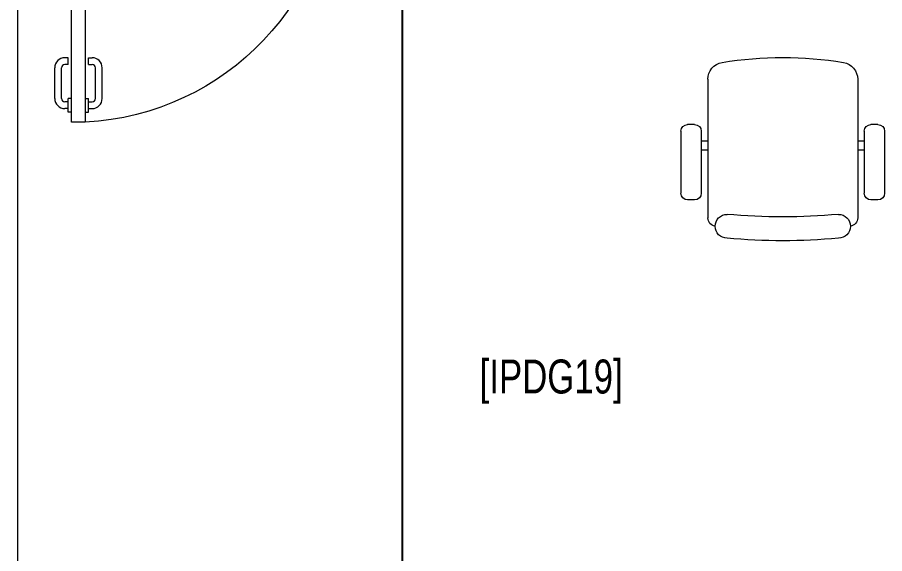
# Model space of a CAD drawing. Header units: metres. Extents: x -18745 to 220762, y -1579758 to -1356048.
# Drawn here: x 194178 to 196734, y -1466903 to -1465323 of the extents above; entities that cross this region are included whole.
import ezdxf

# ---------------------------------------------------------------- set-up
doc = ezdxf.new("R2010")
doc.units = ezdxf.units.M
doc.layers.get('0').update_dxf_attribs({"lineweight": 0})
for name, color, linetype, lineweight in [('A-100 - Copy$0$72_EGR_BASE_TEXT', 8, 'Continuous', 0), ('A-100 - Copy$0$Medical Equipment and Furniture', 8, 'Continuous', 0), ('A-100 - Copy$0$NEW', 8, 'Continuous', 5), ('A-100 - Copy$0$Walls', 8, 'Continuous', 0), ('A-100 - Copy$0$Wooden Joinery', 8, 'Continuous', 0)]:
    doc.layers.add(name, color=color, linetype=linetype, lineweight=lineweight)
doc.layers.add('A-100 - Copy$0$axes', color=8, linetype='Continuous')
doc.styles.add('A-100 - Copy$0$X3G_ENTITY_2587EA', font='swisscl.ttf', dxfattribs={"height": 200})

# ---------------------------------------------------------------- blocks, each defined once
blk = doc.blocks.new('A-100 - Copy$0$A$C72370EFE')
at = {"layer": 'A-100 - Copy$0$Wooden Joinery'}
for p, q in [((-0.01, -0.04), (-0.02, -0.04)), ((-0.01, -0.03), (-0.01, -0.07)), ((0, -0.03), (-0.01, -0.03)), ((0.04, -0.03), (0.05, -0.03)), ((0.05, -0.03), (0.05, -0.07)), ((0.05, -0.04), (0.06, -0.04)), ((-0.05, -0.07), (-0.05, -0.16)), ((-0.03, -0.07), (-0.03, -0.16)), ((-0.01, -0.06), (-0.02, -0.06)), ((0, -0.07), (-0.01, -0.07)), ((0.04, -0.07), (0.05, -0.07)), ((0.05, -0.06), (0.06, -0.06)), ((0.07, -0.07), (0.07, -0.16)), ((0.09, -0.07), (0.09, -0.16)), ((-0.01, -0.17), (-0.02, -0.17)), ((-0.01, -0.17), (-0.01, -0.19)), ((0.05, -0.17), (0.06, -0.17)), ((0.05, -0.17), (0.05, -0.19)), ((-0.01, -0.19), (-0.02, -0.19)), ((0.05, -0.19), (0.06, -0.19))]:
    blk.add_line(p, q, dxfattribs=at)
for centre, radius, start, end in [((-0.02, -0.07), 0.03, 90, 180), ((0.06, -0.07), 0.03, 0, 90), ((-0.02, -0.07), 0.01, 90, 180), ((0.06, -0.07), 0.01, 0, 90), ((-0.02, -0.16), 0.03, 180, 270), ((-0.02, -0.16), 0.01, 180, 270), ((0.06, -0.16), 0.01, 270, 0), ((0.06, -0.16), 0.03, 270, 0)]:
    blk.add_arc(centre, radius, start, end, dxfattribs=at)
blk = doc.blocks.new('A-100 - Copy$0$DR1')
at = {"layer": 'A-100 - Copy$0$Wooden Joinery', "elevation": 0}
for points in [[(1743402.9, 41721.9), (1743392.9, 41721.9), (1743382.9, 41791.9), (1743402.9, 41791.9)], [(1743552.9, 41731.9), (1743562.9, 41731.9), (1743572.9, 41801.9), (1743552.9, 41801.9)], [(1743552.9, 41681.9), (1744331.9, 41681.9), (1744331.9, 41721.9), (1743552.9, 41721.9)], [(1743402.9, 40941.9), (1743392.9, 40941.9), (1743382.9, 40871.9), (1743402.9, 40871.9)], [(1743552.9, 40931.9), (1743562.9, 40931.9), (1743572.9, 40861.9), (1743552.9, 40861.9)]]:
    blk.add_lwpolyline(points, close=True, dxfattribs=at)
for points in [[(1743552.9, 41756.9), (1743402.9, 41756.9), (1743402.9, 41781.9), (1743552.9, 41781.9), (1743552.9, 41756.9)], [(1743552.9, 41756.9), (1743552.9, 41721.9), (1743512.9, 41721.9), (1743512.9, 41711.9), (1743402.9, 41711.9), (1743402.9, 41756.9), (1743552.9, 41756.9)], [(1743552.9, 40906.9), (1743552.9, 40941.9), (1743512.9, 40941.9), (1743512.9, 40951.9), (1743402.9, 40951.9), (1743402.9, 40906.9), (1743552.9, 40906.9)], [(1743552.9, 40906.9), (1743402.9, 40906.9), (1743402.9, 40881.9), (1743552.9, 40881.9), (1743552.9, 40906.9)]]:
    blk.add_lwpolyline(points, dxfattribs=at)
at = {"layer": 'A-100 - Copy$0$Wooden Joinery'}
blk.add_arc((1743552.9, 41721.9, 0), 780, 270, 357.0603, dxfattribs=at)
at = {"layer": 'A-100 - Copy$0$Wooden Joinery', "xscale": -999.9999999998856, "yscale": 999.9999999998856, "zscale": 999.9999999998854, "rotation": 270}
blk.add_blockref('A-100 - Copy$0$A$C72370EFE', (1744331.9, 41681.9, 0), dxfattribs=at)
blk = doc.blocks.new('*X66')
for p, q in [((5, 3), (5, 3)), ((5, 3), (5, 3)), ((5, 3), (5, 3)), ((5, 3), (5, 3)), ((5, 3), (5, 3)), ((5, 3), (5, 3)), ((5, 3), (5, 3)), ((5, 3), (5, 3)), ((5, 3), (5, 3)), ((5, 3), (5, 3)), ((5, 3), (5, 3)), ((5, 3), (5, 3)), ((5, 3), (5, 3)), ((5, 3), (5, 3)), ((5, 3), (5, 3)), ((5, 3), (5, 3)), ((5, 3), (5, 3)), ((5, 3), (5, 3)), ((5, 3), (5, 3)), ((5, 3), (5, 3)), ((5, 3), (5, 3)), ((5, 3), (5, 3)), ((5, 3), (5, 3)), ((5, 3), (5, 3)), ((5, 3), (5, 3)), ((5, 3), (5, 3)), ((5, 3), (5, 3)), ((5, 3), (5, 3)), ((5, 3), (5, 3)), ((5, 3), (5, 3)), ((5, 3), (5, 3)), ((5, 3), (5, 3)), ((5, 3), (5, 3)), ((5, 3), (5, 3)), ((5, 3), (5, 3)), ((5, 3), (5, 3)), ((5, 3), (5, 3)), ((5, 3), (5, 3)), ((5, 3), (5, 3)), ((5, 3), (5, 3)), ((5, 3), (5, 3)), ((5, 3), (5, 3)), ((5, 3), (5, 3)), ((5, 3), (5, 3)), ((5, 3), (5, 3)), ((5, 3), (5, 3)), ((5, 3), (5, 3)), ((5, 3), (5, 3)), ((5, 3), (5, 3)), ((5, 3), (5, 3)), ((5, 3), (5, 3)), ((5, 3), (5, 3)), ((5, 3), (5, 3)), ((5, 3), (5, 3)), ((5, 3), (5, 3)), ((5, 3), (5, 3)), ((5, 3), (5, 3)), ((5, 3), (5, 3)), ((5, 3), (5, 3)), ((5, 3), (5, 3)), ((5, 3), (5, 3)), ((5, 3), (5, 3)), ((5, 3), (5, 3)), ((5, 3), (5, 3)), ((5, 3), (5, 3)), ((5, 3), (5, 3)), ((6, 3), (5, 3)), ((5, 3), (5, 3)), ((6, 3), (5, 3)), ((5, 3), (5, 3)), ((6, 3), (5, 3)), ((5, 3), (5, 3)), ((6, 3), (5, 3)), ((5, 3), (5, 3)), ((5, 3), (5, 3)), ((5, 3), (5, 3)), ((5, 3), (5, 3)), ((5, 3), (5, 3)), ((5, 3), (5, 3)), ((5, 3), (5, 3)), ((5, 3), (5, 3)), ((5, 3), (5, 3)), ((5, 3), (5, 3)), ((5, 3), (5, 3)), ((5, 3), (5, 3)), ((5, 3), (5, 3)), ((5, 3), (5, 3)), ((5, 3), (5, 3)), ((5, 3), (5, 3)), ((5, 3), (5, 3)), ((5, 3), (5, 3)), ((5, 3), (5, 3)), ((5, 3), (5, 3)), ((5, 3), (5, 3)), ((5, 3), (5, 3)), ((5, 3), (5, 3)), ((6, 3), (6, 3)), ((6, 3), (6, 3)), ((6, 3), (6, 3)), ((6, 3), (6, 3)), ((6, 3), (6, 3)), ((6, 3), (6, 3)), ((6, 3), (6, 3)), ((6, 3), (6, 3)), ((6, 3), (6, 3)), ((6, 3), (6, 3)), ((6, 3), (6, 3)), ((6, 3), (6, 3)), ((6, 3), (6, 3)), ((6, 3), (6, 3)), ((6, 3), (6, 3)), ((6, 3), (6, 3)), ((6, 3), (6, 3)), ((6, 3), (6, 3)), ((6, 3), (6, 3)), ((6, 3), (6, 3)), ((6, 3), (6, 3)), ((6, 3), (6, 3)), ((6, 3), (6, 3)), ((6, 3), (6, 3)), ((6, 3), (6, 3)), ((6, 3), (6, 3)), ((6, 3), (6, 3)), ((6, 3), (6, 3)), ((6, 3), (6, 3)), ((6, 3), (6, 3)), ((6, 3), (6, 3)), ((6, 3), (6, 3)), ((6, 3), (6, 3)), ((6, 3), (6, 3)), ((6, 3), (6, 3)), ((6, 3), (6, 3)), ((6, 3), (6, 3)), ((6, 3), (6, 3)), ((6, 3), (6, 3)), ((6, 3), (6, 3)), ((6, 3), (6, 3)), ((6, 3), (6, 3)), ((6, 3), (6, 3)), ((6, 3), (6, 3)), ((6, 3), (6, 3)), ((6, 3), (6, 3)), ((6, 3), (6, 3)), ((6, 3), (6, 3)), ((6, 3), (6, 3)), ((6, 3), (6, 3)), ((6, 3), (6, 3)), ((6, 3), (6, 3)), ((6, 3), (6, 3)), ((6, 3), (6, 3)), ((6, 3), (6, 3)), ((6, 3), (6, 3)), ((6, 3), (6, 3)), ((6, 3), (6, 3)), ((6, 3), (6, 3)), ((6, 3), (6, 3)), ((6, 3), (6, 3)), ((6, 3), (6, 3)), ((6, 3), (6, 3)), ((6, 3), (6, 3)), ((6, 3), (6, 3)), ((6, 3), (6, 3)), ((6, 3), (6, 3)), ((6, 3), (6, 3)), ((6, 3), (6, 3)), ((6, 3), (6, 3)), ((6, 3), (6, 3)), ((6, 3), (6, 3)), ((6, 3), (6, 3)), ((6, 3), (6, 3)), ((6, 3), (6, 3)), ((6, 3), (6, 3)), ((6, 3), (6, 3)), ((6, 3), (6, 3)), ((6, 3), (6, 3)), ((6, 3), (6, 3)), ((6, 3), (6, 3)), ((6, 3), (6, 3)), ((6, 3), (6, 3)), ((6, 3), (6, 3)), ((6, 3), (6, 3)), ((6, 3), (6, 3)), ((6, 3), (6, 3)), ((6, 3), (6, 3)), ((6, 3), (6, 3)), ((6, 3), (6, 3)), ((6, 3), (6, 3)), ((6, 3), (6, 3)), ((6, 3), (6, 3)), ((6, 3), (6, 3)), ((6, 3), (6, 3)), ((6, 3), (6, 3)), ((6, 3), (6, 3)), ((6, 3), (6, 3)), ((6, 3), (6, 3)), ((6, 3), (6, 3)), ((6, 3), (6, 3)), ((6, 3), (6, 3)), ((6, 3), (6, 3)), ((6, 3), (6, 3)), ((6, 3), (6, 3)), ((6, 3), (6, 3)), ((6, 3), (6, 3)), ((6, 3), (6, 3)), ((6, 3), (6, 3)), ((6, 3), (6, 3)), ((6, 3), (6, 3)), ((6, 3), (6, 3)), ((6, 3), (6, 3)), ((6, 3), (6, 3)), ((6, 3), (6, 3)), ((6, 3), (6, 3)), ((6, 3), (6, 3)), ((6, 3), (6, 3)), ((6, 3), (6, 3)), ((6, 3), (6, 3)), ((6, 3), (6, 3)), ((6, 3), (6, 3)), ((6, 3), (6, 3)), ((6, 3), (6, 3)), ((6, 3), (6, 3)), ((6, 3), (6, 3)), ((6, 3), (6, 3)), ((6, 3), (6, 3)), ((6, 3), (6, 3)), ((6, 3), (6, 3)), ((6, 3), (6, 3)), ((6, 3), (6, 3)), ((6, 3), (6, 3)), ((6, 3), (6, 3)), ((6, 3), (6, 3)), ((6, 3), (6, 3)), ((6, 3), (6, 3)), ((6, 3), (6, 3)), ((6, 3), (6, 3)), ((6, 3), (6, 3)), ((6, 3), (6, 3)), ((6, 3), (6, 3)), ((6, 3), (6, 3)), ((6, 3), (6, 3)), ((6, 3), (6, 3)), ((6, 3), (6, 3)), ((6, 3), (6, 3)), ((6, 3), (6, 3)), ((6, 3), (6, 3)), ((6, 3), (6, 3)), ((6, 3), (6, 3)), ((6, 3), (6, 3)), ((6, 3), (6, 3)), ((6, 3), (6, 3)), ((6, 3), (6, 3)), ((6, 3), (6, 3)), ((6, 3), (6, 3)), ((6, 3), (6, 3)), ((6, 3), (6, 3)), ((6, 3), (6, 3)), ((6, 3), (6, 3)), ((6, 3), (6, 3)), ((6, 3), (6, 3)), ((6, 3), (6, 3)), ((6, 3), (6, 3)), ((6, 3), (6, 3)), ((6, 3), (6, 3)), ((6, 3), (6, 3)), ((6, 3), (6, 3)), ((6, 3), (6, 3)), ((6, 3), (6, 3)), ((6, 3), (6, 3)), ((6, 3), (6, 3)), ((6, 3), (6, 3)), ((6, 3), (6, 3)), ((6, 3), (6, 3)), ((6, 3), (6, 3)), ((6, 3), (6, 3)), ((6, 3), (6, 3)), ((6, 3), (6, 3)), ((6, 3), (6, 3)), ((6, 3), (6, 3)), ((6, 3), (6, 3)), ((6, 3), (6, 3)), ((6, 3), (6, 3)), ((6, 3), (6, 3)), ((6, 3), (6, 3)), ((6, 3), (6, 3)), ((6, 3), (6, 3)), ((6, 3), (6, 3)), ((6, 3), (6, 3)), ((6, 3), (6, 3)), ((6, 3), (6, 3)), ((6, 3), (6, 3)), ((6, 3), (6, 3)), ((6, 3), (6, 3)), ((6, 3), (6, 3)), ((6, 3), (6, 3)), ((6, 3), (6, 3)), ((6, 3), (6, 3)), ((6, 3), (6, 3)), ((6, 3), (6, 3)), ((6, 3), (6, 3)), ((6, 3), (6, 3)), ((6, 3), (5, 3)), ((6, 3), (5, 3)), ((6, 3), (5, 3)), ((6, 3), (5, 3)), ((6, 3), (5, 3)), ((6, 3), (6, 3)), ((6, 3), (6, 3)), ((6, 3), (6, 3)), ((6, 3), (6, 3)), ((6, 3), (6, 3)), ((6, 3), (6, 3)), ((6, 3), (6, 3)), ((6, 3), (6, 3)), ((6, 3), (6, 3)), ((6, 3), (6, 3)), ((6, 3), (6, 3)), ((6, 3), (6, 3)), ((6, 3), (6, 3)), ((6, 3), (6, 3)), ((6, 3), (6, 3)), ((6, 3), (6, 3)), ((6, 3), (6, 3)), ((6, 3), (6, 3)), ((6, 3), (6, 3)), ((6, 3), (6, 3)), ((6, 3), (6, 3)), ((6, 3), (6, 3)), ((6, 3), (6, 3)), ((6, 3), (6, 3)), ((6, 3), (6, 3)), ((6, 3), (6, 3)), ((6, 3), (6, 3)), ((6, 3), (6, 3)), ((6, 3), (6, 3)), ((6, 3), (6, 3)), ((6, 3), (6, 3)), ((6, 3), (6, 3)), ((6, 3), (6, 3)), ((6, 3), (6, 3)), ((6, 3), (6, 3)), ((6, 3), (6, 3)), ((6, 3), (6, 3)), ((6, 3), (6, 3)), ((6, 3), (6, 3)), ((6, 3), (6, 3)), ((6, 3), (6, 3)), ((6, 3), (6, 3)), ((6, 3), (6, 3)), ((6, 3), (6, 3)), ((6, 3), (6, 3)), ((6, 3), (6, 3)), ((6, 3), (6, 3)), ((6, 3), (6, 3)), ((6, 3), (6, 3)), ((6, 3), (6, 3)), ((6, 3), (6, 3)), ((6, 3), (6, 3)), ((6, 3), (6, 3)), ((6, 3), (6, 3)), ((6, 3), (6, 3)), ((6, 3), (6, 3)), ((6, 3), (6, 3)), ((6, 3), (6, 3)), ((6, 3), (6, 3)), ((6, 3), (6, 3)), ((6, 3), (6, 3)), ((6, 3), (6, 3)), ((6, 3), (6, 3)), ((6, 3), (6, 3)), ((6, 3), (6, 3)), ((6, 3), (6, 3)), ((6, 3), (6, 3)), ((6, 3), (6, 3)), ((6, 3), (6, 3)), ((6, 3), (6, 3)), ((6, 3), (6, 3)), ((6, 3), (6, 3)), ((6, 3), (6, 3)), ((6, 3), (6, 3)), ((6, 3), (6, 3)), ((6, 3), (6, 3)), ((6, 3), (6, 3)), ((6, 3), (6, 3)), ((6, 3), (6, 3)), ((6, 3), (6, 3)), ((6, 3), (6, 3)), ((6, 3), (6, 3)), ((6, 3), (6, 3)), ((6, 3), (6, 3)), ((6, 3), (6, 3)), ((6, 3), (6, 3)), ((6, 3), (6, 3)), ((6, 3), (6, 3)), ((6, 3), (6, 3)), ((6, 3), (6, 3)), ((6, 3), (6, 3)), ((6, 3), (6, 3)), ((6, 3), (6, 3)), ((6, 3), (6, 3)), ((6, 3), (6, 3)), ((6, 3), (6, 3)), ((6, 3), (6, 3)), ((6, 3), (6, 3)), ((6, 3), (6, 3)), ((6, 3), (6, 3)), ((6, 3), (6, 3)), ((6, 3), (6, 3)), ((6, 3), (6, 3)), ((6, 3), (6, 3)), ((6, 3), (6, 3)), ((6, 3), (6, 3)), ((6, 3), (6, 3)), ((6, 3), (6, 3)), ((6, 3), (6, 3)), ((6, 3), (6, 3)), ((6, 3), (6, 3)), ((6, 3), (6, 3)), ((6, 3), (6, 3)), ((6, 3), (6, 3)), ((6, 3), (6, 3)), ((6, 3), (6, 3)), ((6, 3), (6, 3)), ((6, 3), (6, 3)), ((6, 3), (6, 3)), ((6, 3), (6, 3)), ((6, 3), (6, 3)), ((6, 3), (6, 3)), ((6, 3), (6, 3)), ((6, 3), (6, 3)), ((6, 3), (6, 3)), ((6, 3), (6, 3)), ((6, 3), (6, 3)), ((6, 3), (6, 3)), ((6, 3), (6, 3)), ((6, 3), (6, 3)), ((6, 3), (6, 3)), ((6, 3), (6, 3)), ((6, 3), (6, 3)), ((6, 3), (6, 3)), ((6, 3), (6, 3)), ((6, 3), (6, 3)), ((6, 3), (6, 3)), ((6, 3), (6, 3)), ((6, 3), (6, 3)), ((6, 3), (6, 3)), ((6, 3), (6, 3)), ((6, 3), (6, 3)), ((6, 3), (6, 3)), ((6, 3), (6, 3)), ((6, 3), (6, 3)), ((6, 3), (6, 3)), ((6, 3), (6, 3)), ((6, 3), (6, 3)), ((6, 3), (6, 3)), ((6, 3), (6, 3)), ((6, 3), (6, 3)), ((6, 3), (6, 3)), ((6, 3), (6, 3)), ((6, 3), (6, 3)), ((6, 3), (6, 3)), ((6, 3), (6, 3)), ((6, 3), (6, 3)), ((6, 3), (6, 3)), ((6, 3), (6, 3)), ((6, 3), (6, 3)), ((6, 3), (6, 3)), ((6, 3), (6, 3)), ((6, 3), (6, 3)), ((6, 3), (6, 3)), ((6, 3), (6, 3)), ((6, 3), (6, 3)), ((6, 3), (6, 3)), ((6, 3), (6, 3)), ((6, 3), (6, 3)), ((6, 3), (6, 3)), ((6, 3), (6, 3)), ((6, 3), (6, 3)), ((6, 3), (6, 3)), ((6, 3), (6, 3)), ((6, 3), (6, 3)), ((6, 3), (6, 3)), ((6, 3), (6, 3)), ((6, 3), (6, 3)), ((6, 3), (6, 3)), ((6, 3), (6, 3)), ((6, 3), (6, 3)), ((6, 3), (6, 3)), ((6, 3), (6, 3)), ((6, 3), (6, 3)), ((6, 3), (6, 3)), ((6, 3), (6, 3)), ((6, 3), (6, 3)), ((6, 3), (6, 3)), ((6, 3), (6, 3)), ((6, 3), (6, 3)), ((6, 3), (6, 3)), ((6, 3), (6, 3)), ((6, 3), (6, 3)), ((6, 3), (6, 3)), ((6, 3), (6, 3)), ((6, 3), (6, 3)), ((6, 3), (6, 3)), ((6, 3), (6, 3)), ((6, 3), (6, 3)), ((6, 3), (6, 3)), ((6, 3), (6, 3)), ((6, 3), (6, 3)), ((6, 3), (6, 3)), ((6, 3), (6, 3)), ((6, 3), (6, 3)), ((6, 3), (6, 3)), ((6, 3), (6, 3)), ((6, 3), (6, 3)), ((6, 3), (6, 3)), ((6, 3), (6, 3)), ((6, 3), (6, 3)), ((6, 3), (6, 3)), ((6, 3), (6, 3)), ((6, 3), (6, 3)), ((6, 3), (6, 3)), ((6, 3), (6, 3)), ((6, 3), (6, 3)), ((6, 3), (6, 3)), ((6, 3), (6, 3)), ((6, 3), (6, 3)), ((6, 3), (6, 3)), ((6, 3), (6, 3)), ((6, 3), (6, 3)), ((6, 3), (6, 3)), ((6, 3), (6, 3)), ((6, 3), (6, 3)), ((6, 3), (6, 3)), ((6, 3), (6, 3)), ((6, 3), (6, 3)), ((6, 3), (6, 3)), ((6, 3), (6, 3)), ((6, 3), (6, 3)), ((6, 3), (6, 3)), ((6, 3), (6, 3)), ((6, 3), (6, 3)), ((6, 3), (6, 3)), ((6, 3), (6, 3)), ((6, 3), (6, 3)), ((6, 3), (6, 3)), ((6, 3), (6, 3)), ((6, 3), (6, 3)), ((6, 3), (6, 3)), ((6, 3), (6, 3)), ((6, 3), (6, 3)), ((6, 3), (6, 3)), ((6, 3), (6, 3)), ((6, 3), (6, 3)), ((6, 3), (6, 3)), ((6, 3), (6, 3)), ((6, 3), (6, 3)), ((6, 3), (6, 3)), ((6, 3), (6, 3)), ((6, 3), (6, 3)), ((6, 3), (6, 3)), ((6, 3), (6, 3)), ((6, 3), (6, 3)), ((6, 3), (6, 3)), ((6, 3), (6, 3)), ((6, 3), (6, 3)), ((6, 3), (6, 3)), ((6, 3), (6, 3)), ((6, 3), (6, 3)), ((6, 3), (6, 3)), ((6, 3), (6, 3)), ((6, 3), (6, 3)), ((6, 3), (6, 3)), ((6, 3), (6, 3)), ((6, 3), (6, 3)), ((6, 3), (6, 3)), ((6, 3), (6, 3)), ((6, 3), (6, 3)), ((6, 3), (6, 3)), ((6, 3), (6, 3)), ((6, 3), (6, 3)), ((6, 3), (6, 3)), ((6, 3), (6, 3)), ((6, 3), (6, 3)), ((6, 3), (6, 3)), ((6, 3), (6, 3)), ((6, 3), (6, 3)), ((6, 3), (6, 3)), ((6, 3), (6, 3)), ((6, 3), (6, 3)), ((6, 3), (6, 3)), ((6, 3), (6, 3)), ((6, 3), (6, 3)), ((6, 3), (6, 3)), ((6, 3), (6, 3)), ((6, 3), (6, 3)), ((6, 3), (6, 3)), ((6, 3), (6, 3)), ((6, 3), (6, 3)), ((6, 3), (6, 3)), ((6, 3), (6, 3)), ((6, 3), (6, 3)), ((6, 3), (6, 3)), ((6, 3), (6, 3)), ((6, 3), (6, 3)), ((6, 3), (6, 3)), ((6, 3), (6, 3)), ((6, 3), (6, 3)), ((6, 3), (6, 3)), ((6, 3), (6, 3)), ((6, 3), (6, 3)), ((6, 3), (6, 3)), ((6, 3), (6, 3)), ((6, 3), (6, 3)), ((6, 3), (6, 3)), ((6, 3), (6, 3)), ((6, 3), (6, 3)), ((6, 3), (6, 3)), ((6, 3), (6, 3)), ((6, 3), (6, 3)), ((6, 3), (6, 3)), ((6, 3), (6, 3)), ((6, 3), (6, 3)), ((6, 3), (6, 3))]:
    blk.add_line(p, q)
blk = doc.blocks.new('*X67')
for p, q in [((13, 1), (13, 1)), ((13, 1), (13, 1)), ((13, 1), (13, 1)), ((13, 1), (13, 1)), ((13, 1), (13, 1)), ((13, 1), (13, 1)), ((13, 1), (13, 1)), ((13, 1), (13, 1)), ((13, 1), (13, 1)), ((13, 1), (13, 1)), ((13, 1), (13, 1)), ((13, 1), (13, 1)), ((13, 1), (13, 1)), ((13, 1), (13, 1)), ((13, 1), (13, 1)), ((13, 1), (14, 1)), ((13, 1), (14, 1)), ((13, 1), (14, 1)), ((13, 1), (13, 1)), ((13, 1), (13, 1)), ((13, 1), (13, 1)), ((13, 1), (13, 1)), ((13, 1), (13, 1)), ((13, 1), (13, 1)), ((13, 1), (13, 1)), ((13, 1), (13, 1)), ((13, 1), (13, 1)), ((13, 1), (13, 1)), ((13, 1), (13, 1)), ((13, 1), (13, 1)), ((13, 1), (13, 1)), ((13, 1), (13, 1)), ((13, 1), (13, 1)), ((13, 1), (13, 1)), ((13, 1), (13, 1)), ((13, 1), (13, 1)), ((13, 1), (13, 1)), ((13, 1), (13, 1)), ((13, 1), (13, 1)), ((13, 1), (13, 1)), ((13, 1), (13, 1)), ((13, 1), (13, 1)), ((13, 1), (13, 1)), ((13, 1), (13, 1)), ((13, 1), (13, 1)), ((13, 1), (13, 1)), ((13, 1), (13, 1)), ((13, 1), (13, 1)), ((13, 1), (13, 1)), ((13, 1), (13, 1)), ((13, 1), (13, 1)), ((13, 1), (13, 1)), ((13, 1), (13, 1)), ((13, 1), (13, 1)), ((13, 1), (13, 1)), ((13, 1), (13, 1)), ((13, 1), (13, 1)), ((13, 1), (13, 1)), ((13, 1), (13, 1)), ((13, 1), (13, 1)), ((13, 1), (13, 1)), ((13, 1), (13, 1)), ((13, 1), (13, 1)), ((13, 1), (13, 1)), ((13, 1), (13, 1)), ((13, 1), (13, 1)), ((13, 1), (13, 1)), ((13, 1), (13, 1)), ((13, 1), (13, 1)), ((13, 1), (13, 1)), ((13, 1), (13, 1)), ((13, 1), (13, 1)), ((13, 1), (13, 1)), ((13, 1), (13, 1)), ((13, 1), (13, 1)), ((13, 1), (13, 1)), ((13, 1), (13, 1)), ((13, 1), (13, 1)), ((13, 1), (13, 1)), ((13, 1), (13, 1)), ((13, 1), (13, 1)), ((13, 1), (13, 1)), ((13, 1), (13, 1)), ((13, 1), (13, 1)), ((13, 1), (13, 1)), ((13, 1), (13, 1)), ((13, 1), (13, 1)), ((13, 1), (13, 1)), ((13, 1), (13, 1)), ((13, 1), (13, 1)), ((13, 1), (13, 1)), ((13, 1), (13, 1)), ((13, 1), (13, 1)), ((13, 1), (13, 1)), ((13, 1), (13, 1)), ((13, 1), (13, 1)), ((13, 1), (13, 1)), ((13, 1), (13, 1)), ((13, 1), (13, 1)), ((13, 1), (13, 1)), ((13, 1), (13, 1)), ((13, 1), (13, 1)), ((13, 1), (13, 1)), ((13, 1), (13, 1)), ((13, 1), (13, 1)), ((13, 1), (13, 1)), ((13, 1), (13, 1)), ((13, 1), (13, 1)), ((13, 1), (13, 1)), ((13, 1), (13, 1)), ((13, 1), (13, 1)), ((13, 1), (13, 1)), ((13, 1), (13, 1)), ((13, 1), (13, 1)), ((13, 1), (13, 1)), ((13, 1), (13, 1)), ((13, 1), (13, 1)), ((13, 1), (13, 1)), ((13, 1), (13, 1)), ((13, 1), (13, 1)), ((13, 1), (13, 1)), ((13, 1), (13, 1)), ((13, 1), (13, 1)), ((13, 1), (14, 1)), ((13, 0), (13, 0)), ((13, 0), (13, 0)), ((13, 0), (13, 0)), ((13, 0), (13, 0)), ((13, 0), (13, 0)), ((13, 0), (13, 0)), ((13, 0), (13, 0)), ((13, 0), (13, 0)), ((13, 0), (13, 0)), ((13, 0), (13, 0)), ((13, 0), (13, 0)), ((13, 0), (13, 0)), ((13, 0), (13, 0)), ((13, 0), (13, 0)), ((13, 0), (13, 0)), ((13, 0), (13, 0)), ((13, 0), (13, 0)), ((13, 0), (13, 0)), ((13, 0), (13, 0)), ((13, 0), (13, 0)), ((13, 0), (13, 0)), ((13, 0), (13, 0)), ((13, 0), (13, 0)), ((13, 0), (13, 0)), ((13, 0), (13, 0)), ((13, 0), (13, 0)), ((13, 0), (13, 0)), ((13, 0), (13, 0)), ((13, 0), (13, 0)), ((13, 0), (13, 0)), ((13, 0), (13, 0)), ((13, 0), (13, 0)), ((13, 0), (13, 0)), ((13, 0), (13, 0)), ((13, 0), (13, 0)), ((13, 0), (13, 0)), ((13, 0), (13, 0)), ((13, 0), (13, 0)), ((13, 0), (13, 0)), ((13, 0), (13, 0)), ((13, 0), (13, 0)), ((13, 0), (13, 0)), ((13, 0), (13, 0)), ((13, 0), (13, 0)), ((13, 0), (13, 0)), ((13, 0), (13, 0)), ((13, 0), (13, 0)), ((13, 0), (13, 0)), ((13, 0), (14, 0)), ((13, 0), (14, 0)), ((13, 0), (13, 0)), ((13, 0), (14, 0)), ((14, 1), (14, 1)), ((14, 1), (14, 1)), ((14, 1), (14, 1)), ((14, 1), (14, 1)), ((14, 1), (14, 1)), ((14, 1), (14, 1)), ((14, 1), (14, 1)), ((14, 1), (14, 1)), ((14, 1), (14, 1)), ((14, 1), (14, 1)), ((14, 1), (14, 1)), ((14, 1), (14, 1)), ((14, 1), (14, 1)), ((14, 1), (14, 1)), ((14, 1), (14, 1)), ((14, 1), (14, 1)), ((14, 1), (14, 1)), ((14, 1), (14, 1)), ((14, 1), (14, 1)), ((14, 1), (14, 1)), ((14, 1), (14, 1)), ((14, 1), (14, 1)), ((14, 1), (14, 1)), ((14, 1), (14, 1)), ((14, 1), (14, 1)), ((14, 1), (14, 1)), ((14, 1), (14, 1)), ((14, 1), (14, 1)), ((14, 1), (14, 1)), ((14, 1), (14, 1)), ((14, 1), (14, 1)), ((14, 1), (14, 1)), ((14, 1), (14, 1)), ((14, 1), (14, 1)), ((14, 1), (14, 1)), ((14, 1), (14, 1)), ((14, 1), (14, 1)), ((14, 1), (14, 1)), ((14, 1), (14, 1)), ((14, 1), (14, 1)), ((14, 1), (14, 1)), ((14, 1), (14, 1)), ((14, 1), (14, 1)), ((14, 1), (14, 1)), ((14, 1), (14, 1)), ((14, 1), (14, 1)), ((14, 1), (14, 1)), ((14, 1), (14, 1)), ((14, 1), (14, 1)), ((14, 1), (14, 1)), ((14, 1), (14, 1)), ((14, 1), (14, 1)), ((14, 1), (14, 1)), ((14, 1), (14, 1)), ((14, 1), (14, 1)), ((14, 1), (14, 1)), ((14, 1), (14, 1)), ((14, 1), (14, 1)), ((14, 1), (14, 1)), ((14, 1), (14, 1)), ((14, 1), (14, 1)), ((14, 1), (14, 1)), ((14, 1), (14, 1)), ((14, 1), (14, 1)), ((14, 1), (14, 1)), ((14, 1), (14, 1)), ((14, 1), (14, 1)), ((14, 1), (14, 1)), ((14, 1), (14, 1)), ((14, 1), (14, 1)), ((14, 1), (14, 1)), ((14, 1), (14, 1)), ((14, 1), (14, 1)), ((14, 1), (14, 1)), ((14, 1), (14, 1)), ((14, 1), (14, 1)), ((14, 1), (14, 1)), ((14, 1), (14, 1)), ((14, 1), (14, 1)), ((14, 1), (14, 1)), ((14, 1), (14, 1)), ((14, 1), (14, 1)), ((14, 1), (14, 1)), ((14, 1), (14, 1)), ((14, 1), (14, 1)), ((14, 1), (14, 1)), ((14, 1), (14, 1)), ((14, 1), (14, 1)), ((14, 1), (14, 1)), ((14, 1), (14, 1)), ((14, 1), (14, 1)), ((14, 1), (14, 1)), ((14, 1), (14, 1)), ((14, 1), (14, 1)), ((14, 0), (14, 0)), ((14, 0), (14, 0)), ((14, 0), (14, 0)), ((14, 0), (14, 0)), ((14, 0), (14, 0)), ((14, 0), (14, 0)), ((14, 0), (14, 0)), ((14, 0), (14, 0)), ((14, 0), (14, 0)), ((14, 0), (14, 0)), ((14, 0), (14, 0)), ((14, 0), (14, 0)), ((14, 0), (14, 0)), ((14, 0), (14, 0)), ((14, 0), (14, 0)), ((14, 0), (14, 0)), ((14, 0), (14, 0)), ((14, 0), (14, 0)), ((14, 0), (14, 0)), ((14, 0), (14, 0)), ((14, 0), (14, 0)), ((14, 0), (14, 0)), ((14, 0), (14, 0)), ((14, 0), (14, 0)), ((14, 0), (14, 0)), ((14, 0), (14, 0)), ((14, 0), (14, 0)), ((14, 0), (14, 0)), ((14, 0), (14, 0)), ((14, 0), (14, 0)), ((14, 0), (14, 0)), ((14, 0), (14, 0)), ((14, 0), (14, 0)), ((14, 0), (14, 0)), ((14, 0), (14, 0)), ((14, 0), (14, 0)), ((14, 0), (14, 0)), ((14, 0), (14, 0)), ((14, 0), (14, 0)), ((14, 0), (14, 0)), ((14, 0), (14, 0)), ((14, 0), (14, 0)), ((14, 0), (14, 0)), ((14, 0), (14, 0)), ((14, 0), (14, 0)), ((14, 0), (14, 0)), ((14, 0), (14, 0)), ((14, 0), (14, 0)), ((13, 0), (13, 0)), ((13, 0), (14, 0)), ((13, 0), (13, 0)), ((13, 0), (14, 0)), ((13, 0), (13, 0)), ((13, 0), (14, 0)), ((13, 0), (13, 0)), ((13, 0), (13, 0)), ((13, 0), (13, 0)), ((13, 0), (13, 0)), ((13, 0), (14, 0)), ((13, 0), (13, 0)), ((13, 0), (14, 0)), ((13, 0), (13, 0)), ((13, 0), (14, 0)), ((13, 0), (13, 0)), ((13, 0), (14, 0)), ((13, 0), (13, 0)), ((13, 0), (14, 0)), ((13, 0), (13, 0)), ((13, 0), (14, 0)), ((13, 0), (13, 0)), ((13, 0), (14, 0)), ((13, 0), (13, 0)), ((13, 0), (13, 0)), ((13, 0), (13, 0)), ((13, 0), (14, 0)), ((13, 0), (13, 0)), ((13, 0), (14, 0)), ((13, 0), (13, 0)), ((13, 0), (14, 0)), ((13, 0), (13, 0)), ((13, 0), (14, 0)), ((13, 0), (13, 0)), ((13, 0), (13, 0)), ((13, 0), (13, 0)), ((13, 0), (13, 0)), ((13, 0), (13, 0)), ((13, 0), (13, 0)), ((13, 0), (13, 0)), ((13, 0), (13, 0)), ((13, 0), (13, 0)), ((13, 0), (13, 0)), ((13, 0), (13, 0)), ((13, 0), (13, 0)), ((13, 0), (13, 0)), ((13, 0), (13, 0)), ((13, 0), (13, 0)), ((13, 0), (13, 0)), ((13, 0), (13, 0)), ((13, 0), (13, 0)), ((13, 0), (13, 0)), ((13, 0), (13, 0)), ((13, 0), (13, 0)), ((13, 0), (13, 0)), ((13, 0), (13, 0)), ((13, 0), (13, 0)), ((13, 0), (13, 0)), ((13, 0), (13, 0)), ((13, 0), (13, 0)), ((13, 0), (13, 0)), ((13, 0), (13, 0)), ((13, 0), (13, 0)), ((13, 0), (13, 0)), ((13, -1), (13, -1)), ((13, -1), (13, -1)), ((13, -1), (13, -1)), ((13, -1), (13, -1)), ((13, -1), (13, -1)), ((13, -1), (14, -1)), ((13, -1), (13, -1)), ((14, 0), (14, 0)), ((14, 0), (14, 0)), ((14, 0), (14, 0)), ((14, 0), (14, 0)), ((14, 0), (14, 0)), ((14, 0), (14, 0)), ((14, 0), (14, 0)), ((14, 0), (14, 0)), ((14, 0), (14, 0)), ((14, 0), (14, 0)), ((14, 0), (14, 0)), ((14, 0), (14, 0)), ((14, 0), (14, 0)), ((14, 0), (14, 0)), ((14, 0), (14, 0)), ((13, 0), (14, 0)), ((14, 0), (14, 0)), ((14, 0), (14, 0)), ((14, 0), (14, 0)), ((14, 0), (14, 0)), ((14, 0), (14, 0)), ((14, 0), (14, 0)), ((14, 0), (14, 0)), ((14, 0), (14, 0)), ((14, 0), (14, 0)), ((14, 0), (14, 0)), ((14, 0), (14, 0)), ((14, 0), (14, 0)), ((14, 0), (14, 0)), ((14, 0), (14, 0)), ((14, 0), (14, 0)), ((14, 0), (14, 0)), ((14, 0), (14, 0)), ((14, 0), (14, 0)), ((14, 0), (14, 0)), ((14, 0), (14, 0)), ((14, 0), (14, 0)), ((14, 0), (14, 0)), ((14, 0), (14, 0)), ((14, 0), (14, 0)), ((14, 0), (14, 0)), ((14, 0), (14, 0)), ((14, 0), (14, 0)), ((14, 0), (14, 0)), ((14, 0), (14, 0)), ((14, 0), (14, 0)), ((14, 0), (14, 0)), ((14, 0), (14, 0)), ((14, 0), (14, 0)), ((14, 0), (14, 0)), ((14, -1), (14, -1)), ((14, -1), (14, -1)), ((14, -1), (14, -1)), ((14, -1), (14, -1)), ((14, -1), (14, -1))]:
    blk.add_line(p, q)
blk = doc.blocks.new('A-100 - Copy$0$GF21018-P')
for p, q in [((-0.2207, 0.4756), (-0.2207, 0.0675)), ((0.2205, 0.4756), (0.2205, 0.0675)), ((-0.2806, 0.3422), (-0.2598, 0.3422)), ((0.2596, 0.3422), (0.2804, 0.3422)), ((-0.3002, 0.3226), (-0.3002, 0.14)), ((-0.2402, 0.3226), (-0.2402, 0.14)), ((0.24, 0.3226), (0.24, 0.14)), ((0.3, 0.3226), (0.3, 0.14)), ((-0.2402, 0.2937), (-0.2207, 0.2937)), ((0.2205, 0.2937), (0.24, 0.2937)), ((-0.2402, 0.2671), (-0.2207, 0.2671)), ((0.2205, 0.2671), (0.24, 0.2671)), ((-0.2806, 0.1204), (-0.2598, 0.1204)), ((0.2596, 0.1204), (0.2804, 0.1204))]:
    blk.add_line(p, q)
for points in [[(0.24, 0.2937), (0.24, 0.2937), (0.24, 0.2937), (0.24, 0.2937), (0.24, 0.2937), (0.24, 0.2937), (0.24, 0.2937), (0.24, 0.2937), (0.24, 0.2937), (0.24, 0.2937), (0.24, 0.2937), (0.24, 0.2937), (0.24, 0.2937), (0.24, 0.2937), (0.24, 0.2937), (0.24, 0.2937), (0.24, 0.2937), (0.24, 0.2937), (0.24, 0.2937), (0.24, 0.2937), (0.24, 0.2937), (0.24, 0.2937), (0.24, 0.2937), (0.24, 0.2937), (0.24, 0.2937), (0.24, 0.2937), (0.24, 0.2937), (0.24, 0.2937), (0.24, 0.2937), (0.24, 0.2937), (0.24, 0.2937), (0.24, 0.2937), (0.24, 0.2937), (0.24, 0.2937), (0.24, 0.2937), (0.24, 0.2937), (0.24, 0.2937), (0.24, 0.2937), (0.24, 0.2937), (0.24, 0.2937), (0.24, 0.2937), (0.24, 0.2937), (0.24, 0.2937), (0.24, 0.2937), (0.24, 0.2937), (0.24, 0.2937), (0.24, 0.2937), (0.24, 0.2937), (0.24, 0.2937), (0.24, 0.2937), (0.24, 0.2937), (0.24, 0.2937), (0.24, 0.2937), (0.24, 0.2937), (0.24, 0.2937), (0.24, 0.2937), (0.24, 0.2937), (0.24, 0.2937), (0.24, 0.2937), (0.24, 0.2937), (0.24, 0.2937), (0.24, 0.2937), (0.24, 0.2937), (0.24, 0.2937), (0.24, 0.2937), (0.24, 0.2937), (0.24, 0.2937), (0.24, 0.2937), (0.24, 0.2937), (0.24, 0.2937), (0.24, 0.2937), (0.24, 0.2937), (0.24, 0.2937), (0.24, 0.2937), (0.24, 0.2937), (0.24, 0.2937), (0.24, 0.2937), (0.24, 0.2937), (0.24, 0.2937), (0.24, 0.2937), (0.24, 0.2937), (0.24, 0.2937), (0.24, 0.2937), (0.24, 0.2937), (0.24, 0.2937), (0.24, 0.2937), (0.24, 0.2937), (0.24, 0.2937), (0.24, 0.2937), (0.24, 0.2937), (0.24, 0.2937), (0.24, 0.2937), (0.24, 0.2937), (0.24, 0.2937), (0.24, 0.2937), (0.24, 0.2937), (0.24, 0.2937), (0.24, 0.2937), (0.24, 0.2937), (0.24, 0.2937), (0.24, 0.2937), (0.24, 0.2937), (0.24, 0.2937), (0.24, 0.2937), (0.24, 0.2937), (0.24, 0.2937), (0.24, 0.2937), (0.24, 0.2937), (0.24, 0.2937), (0.24, 0.2937), (0.24, 0.2937), (0.24, 0.2937), (0.24, 0.2937), (0.24, 0.2937), (0.24, 0.2937), (0.24, 0.2937), (0.24, 0.2937), (0.24, 0.2937), (0.24, 0.2937), (0.24, 0.2937), (0.24, 0.2937), (0.24, 0.2937), (0.24, 0.2937), (0.24, 0.2937), (0.24, 0.2937), (0.24, 0.2937), (0.24, 0.2937), (0.24, 0.2937), (0.24, 0.2937), (0.24, 0.2937), (0.24, 0.2937), (0.24, 0.2937), (0.24, 0.2937), (0.24, 0.2937), (0.24, 0.2937), (0.24, 0.2937), (0.24, 0.2937), (0.24, 0.2937), (0.24, 0.2937), (0.24, 0.2937), (0.24, 0.2937), (0.24, 0.2937), (0.24, 0.2937), (0.24, 0.2937), (0.24, 0.2937), (0.24, 0.2937), (0.24, 0.2937), (0.24, 0.2937), (0.24, 0.2937), (0.24, 0.2937), (0.24, 0.2937), (0.24, 0.2937), (0.24, 0.2937), (0.24, 0.2937), (0.24, 0.2937), (0.24, 0.2937), (0.24, 0.2937), (0.24, 0.2937), (0.24, 0.2937), (0.24, 0.2937), (0.24, 0.2937), (0.24, 0.2937), (0.24, 0.2937), (0.24, 0.2937), (0.24, 0.2937), (0.24, 0.2937), (0.24, 0.2937), (0.24, 0.2937), (0.24, 0.2937), (0.24, 0.2937), (0.24, 0.2937), (0.24, 0.2937), (0.24, 0.2937), (0.24, 0.2937), (0.24, 0.2937), (0.24, 0.2937), (0.24, 0.2937), (0.24, 0.2937), (0.24, 0.2937), (0.24, 0.2937), (0.24, 0.2937), (0.24, 0.2937), (0.24, 0.2937), (0.24, 0.2937), (0.24, 0.2937), (0.24, 0.2937), (0.24, 0.2937), (0.24, 0.2937), (0.24, 0.2937), (0.24, 0.2937), (0.24, 0.2937), (0.24, 0.2937), (0.24, 0.2937), (0.24, 0.2937), (0.24, 0.2937), (0.24, 0.2937), (0.24, 0.2937), (0.24, 0.2937), (0.24, 0.2937), (0.24, 0.2937), (0.24, 0.2937), (0.24, 0.2937), (0.24, 0.2937), (0.24, 0.2937), (0.24, 0.2937), (0.24, 0.2937), (0.24, 0.2937), (0.24, 0.2937), (0.24, 0.2937), (0.24, 0.2937), (0.24, 0.2937), (0.24, 0.2937), (0.24, 0.2937), (0.24, 0.2937), (0.24, 0.2937), (0.24, 0.2937), (0.24, 0.2937), (0.24, 0.2937), (0.24, 0.2937), (0.24, 0.2937), (0.24, 0.2937), (0.24, 0.2937), (0.24, 0.2937), (0.24, 0.2937), (0.24, 0.2937), (0.24, 0.2937), (0.24, 0.2937), (0.24, 0.2937), (0.24, 0.2937), (0.24, 0.2937), (0.24, 0.2937), (0.24, 0.2937), (0.24, 0.2937), (0.24, 0.2937), (0.24, 0.2937), (0.24, 0.2937), (0.24, 0.2937), (0.24, 0.2937), (0.24, 0.2937), (0.24, 0.2937), (0.24, 0.2937), (0.24, 0.2937), (0.24, 0.2937), (0.24, 0.2937), (0.24, 0.2937), (0.24, 0.2937), (0.24, 0.2937), (0.24, 0.2937), (0.24, 0.2937), (0.24, 0.2937), (0.24, 0.2937), (0.24, 0.2937), (0.24, 0.2937), (0.24, 0.2937), (0.24, 0.2937), (0.24, 0.2937), (0.24, 0.2937), (0.24, 0.2937), (0.24, 0.2937), (0.24, 0.2937), (0.24, 0.2937), (0.24, 0.2937), (0.24, 0.2937), (0.24, 0.2937), (0.24, 0.2937), (0.24, 0.2937), (0.24, 0.2937), (0.24, 0.2937), (0.24, 0.2937), (0.24, 0.2937), (0.24, 0.2937), (0.24, 0.2937), (0.24, 0.2937), (0.24, 0.2937), (0.24, 0.2937), (0.24, 0.2937), (0.24, 0.2937)], [(0.24, 0.2937), (0.24, 0.2937), (0.24, 0.2937), (0.24, 0.2937), (0.24, 0.2937), (0.24, 0.2937), (0.24, 0.2937), (0.24, 0.2937), (0.24, 0.2937), (0.24, 0.2937), (0.24, 0.2937), (0.24, 0.2937), (0.24, 0.2937), (0.24, 0.2937), (0.24, 0.2937), (0.24, 0.2937), (0.24, 0.2937), (0.24, 0.2937), (0.24, 0.2937), (0.24, 0.2937), (0.24, 0.2937), (0.24, 0.2937), (0.24, 0.2937), (0.24, 0.2937), (0.24, 0.2937), (0.24, 0.2937), (0.24, 0.2937), (0.24, 0.2937), (0.24, 0.2937), (0.24, 0.2937), (0.24, 0.2937), (0.24, 0.2937), (0.24, 0.2937), (0.24, 0.2937), (0.24, 0.2937), (0.24, 0.2937), (0.24, 0.2937), (0.24, 0.2937), (0.24, 0.2937), (0.24, 0.2937), (0.24, 0.2937), (0.24, 0.2937), (0.24, 0.2937), (0.24, 0.2937), (0.24, 0.2937), (0.24, 0.2937), (0.24, 0.2937), (0.24, 0.2937), (0.24, 0.2937), (0.24, 0.2937), (0.24, 0.2937), (0.24, 0.2937), (0.24, 0.2937), (0.24, 0.2937), (0.24, 0.2937), (0.24, 0.2937), (0.24, 0.2937), (0.24, 0.2937), (0.24, 0.2937), (0.24, 0.2937), (0.24, 0.2937), (0.24, 0.2937), (0.24, 0.2937), (0.24, 0.2937), (0.24, 0.2937), (0.24, 0.2937), (0.24, 0.2937), (0.24, 0.2937), (0.24, 0.2937), (0.24, 0.2937), (0.24, 0.2937), (0.24, 0.2937), (0.24, 0.2937), (0.24, 0.2937), (0.24, 0.2937), (0.24, 0.2937), (0.24, 0.2937), (0.24, 0.2937), (0.24, 0.2937), (0.24, 0.2937), (0.24, 0.2937), (0.24, 0.2937), (0.24, 0.2937), (0.24, 0.2937), (0.24, 0.2937), (0.24, 0.2937), (0.24, 0.2937), (0.24, 0.2937), (0.24, 0.2937), (0.24, 0.2937), (0.24, 0.2937), (0.24, 0.2937), (0.24, 0.2937), (0.24, 0.2937), (0.24, 0.2937), (0.24, 0.2937), (0.24, 0.2937), (0.24, 0.2937), (0.24, 0.2937), (0.24, 0.2937), (0.24, 0.2937), (0.24, 0.2937), (0.24, 0.2937), (0.24, 0.2937), (0.24, 0.2937), (0.24, 0.2937), (0.24, 0.2937), (0.24, 0.2937), (0.24, 0.2937), (0.24, 0.2937), (0.24, 0.2937), (0.24, 0.2937), (0.24, 0.2937), (0.24, 0.2937), (0.24, 0.2937), (0.24, 0.2937), (0.24, 0.2937), (0.24, 0.2937), (0.24, 0.2937), (0.24, 0.2937), (0.24, 0.2937), (0.24, 0.2937), (0.24, 0.2937), (0.24, 0.2937), (0.24, 0.2937), (0.24, 0.2937), (0.24, 0.2937), (0.24, 0.2937), (0.24, 0.2937), (0.24, 0.2937), (0.24, 0.2937), (0.24, 0.2937), (0.24, 0.2937), (0.24, 0.2937), (0.24, 0.2937), (0.24, 0.2937), (0.24, 0.2937), (0.24, 0.2937), (0.24, 0.2937), (0.24, 0.2937), (0.24, 0.2937), (0.24, 0.2937), (0.24, 0.2937), (0.24, 0.2937), (0.24, 0.2937), (0.24, 0.2937), (0.24, 0.2937), (0.24, 0.2937), (0.24, 0.2937), (0.24, 0.2937), (0.24, 0.2937), (0.24, 0.2937), (0.24, 0.2937), (0.24, 0.2937), (0.24, 0.2937), (0.24, 0.2937), (0.24, 0.2937), (0.24, 0.2937), (0.24, 0.2937), (0.24, 0.2937), (0.24, 0.2937), (0.24, 0.2937), (0.24, 0.2937), (0.24, 0.2937), (0.24, 0.2937), (0.24, 0.2937), (0.24, 0.2937), (0.24, 0.2937), (0.24, 0.2937), (0.24, 0.2937), (0.24, 0.2937), (0.24, 0.2937), (0.24, 0.2937), (0.24, 0.2937), (0.24, 0.2937), (0.24, 0.2937), (0.24, 0.2937), (0.24, 0.2937), (0.24, 0.2937), (0.24, 0.2937), (0.24, 0.2937), (0.24, 0.2937), (0.24, 0.2937), (0.24, 0.2937), (0.24, 0.2937), (0.24, 0.2937), (0.24, 0.2937), (0.24, 0.2937), (0.24, 0.2937), (0.24, 0.2937), (0.24, 0.2937), (0.24, 0.2937), (0.24, 0.2937), (0.24, 0.2937), (0.24, 0.2937), (0.24, 0.2937), (0.24, 0.2937), (0.24, 0.2937), (0.24, 0.2937), (0.24, 0.2937), (0.24, 0.2937), (0.24, 0.2937), (0.24, 0.2937), (0.24, 0.2937), (0.24, 0.2937), (0.24, 0.2937), (0.24, 0.2937), (0.24, 0.2937), (0.24, 0.2937), (0.24, 0.2937), (0.24, 0.2937), (0.24, 0.2937), (0.24, 0.2937), (0.24, 0.2937), (0.24, 0.2937), (0.24, 0.2937), (0.24, 0.2937), (0.24, 0.2937), (0.24, 0.2937)], [(0.24, 0.2937), (0.24, 0.2937), (0.24, 0.2937), (0.24, 0.2937), (0.24, 0.2937), (0.24, 0.2937), (0.24, 0.2937), (0.24, 0.2937), (0.24, 0.2937), (0.24, 0.2937), (0.24, 0.2937), (0.24, 0.2937), (0.24, 0.2937), (0.24, 0.2937), (0.24, 0.2937), (0.24, 0.2937), (0.24, 0.2937), (0.24, 0.2937), (0.24, 0.2937), (0.24, 0.2937), (0.24, 0.2937), (0.24, 0.2937), (0.24, 0.2937), (0.24, 0.2937), (0.24, 0.2937), (0.24, 0.2937), (0.24, 0.2937), (0.24, 0.2937), (0.24, 0.2937), (0.24, 0.2937), (0.24, 0.2937), (0.24, 0.2937), (0.24, 0.2937), (0.24, 0.2937), (0.24, 0.2937), (0.24, 0.2937), (0.24, 0.2937), (0.24, 0.2937), (0.24, 0.2937), (0.24, 0.2937), (0.24, 0.2937), (0.24, 0.2937), (0.24, 0.2937), (0.24, 0.2937), (0.24, 0.2937), (0.24, 0.2937), (0.24, 0.2937), (0.24, 0.2937), (0.24, 0.2937), (0.24, 0.2937), (0.24, 0.2937), (0.24, 0.2937), (0.24, 0.2937), (0.24, 0.2937), (0.24, 0.2937), (0.24, 0.2937), (0.24, 0.2937), (0.24, 0.2937), (0.24, 0.2937), (0.24, 0.2937), (0.24, 0.2937), (0.24, 0.2937), (0.24, 0.2937), (0.24, 0.2937), (0.24, 0.2937), (0.24, 0.2937), (0.24, 0.2937), (0.24, 0.2937), (0.24, 0.2937), (0.24, 0.2937), (0.24, 0.2937), (0.24, 0.2937), (0.24, 0.2937), (0.24, 0.2937), (0.24, 0.2937), (0.24, 0.2937), (0.24, 0.2937), (0.24, 0.2937), (0.24, 0.2937), (0.24, 0.2937), (0.24, 0.2937), (0.24, 0.2937), (0.24, 0.2937), (0.24, 0.2937), (0.24, 0.2937), (0.24, 0.2937), (0.24, 0.2937), (0.24, 0.2937), (0.24, 0.2937), (0.24, 0.2937), (0.24, 0.2937), (0.24, 0.2937), (0.24, 0.2937), (0.24, 0.2937), (0.24, 0.2937), (0.24, 0.2937), (0.24, 0.2937), (0.24, 0.2937), (0.24, 0.2937), (0.24, 0.2937), (0.24, 0.2937), (0.24, 0.2937), (0.24, 0.2937), (0.24, 0.2937), (0.24, 0.2937), (0.24, 0.2937), (0.24, 0.2937), (0.24, 0.2937), (0.24, 0.2937), (0.24, 0.2937), (0.24, 0.2937), (0.24, 0.2937), (0.24, 0.2937), (0.24, 0.2937), (0.24, 0.2937), (0.24, 0.2937), (0.24, 0.2937), (0.24, 0.2937), (0.24, 0.2937), (0.24, 0.2937), (0.24, 0.2937), (0.24, 0.2937), (0.24, 0.2937), (0.24, 0.2937), (0.24, 0.2937), (0.24, 0.2937), (0.24, 0.2937), (0.24, 0.2937), (0.24, 0.2937), (0.24, 0.2937), (0.24, 0.2937), (0.24, 0.2937), (0.24, 0.2937), (0.24, 0.2937), (0.24, 0.2937), (0.24, 0.2937), (0.24, 0.2937), (0.24, 0.2937), (0.24, 0.2937), (0.24, 0.2937), (0.24, 0.2937), (0.24, 0.2937), (0.24, 0.2937), (0.24, 0.2937), (0.24, 0.2937), (0.24, 0.2937), (0.24, 0.2937), (0.24, 0.2937), (0.24, 0.2937), (0.24, 0.2937), (0.24, 0.2937), (0.24, 0.2937), (0.24, 0.2937), (0.24, 0.2937), (0.24, 0.2937), (0.24, 0.2937), (0.24, 0.2937), (0.24, 0.2937), (0.24, 0.2937), (0.24, 0.2937), (0.24, 0.2937), (0.24, 0.2937), (0.24, 0.2937), (0.24, 0.2937), (0.24, 0.2937), (0.24, 0.2937), (0.24, 0.2937), (0.24, 0.2937), (0.24, 0.2937), (0.24, 0.2937), (0.24, 0.2937), (0.24, 0.2937), (0.24, 0.2937), (0.24, 0.2937), (0.24, 0.2937), (0.24, 0.2937), (0.24, 0.2937), (0.24, 0.2937), (0.24, 0.2937), (0.24, 0.2937), (0.24, 0.2937), (0.24, 0.2937), (0.24, 0.2937), (0.24, 0.2937), (0.24, 0.2937), (0.24, 0.2937), (0.24, 0.2937), (0.24, 0.2937), (0.24, 0.2937), (0.24, 0.2937), (0.24, 0.2937), (0.24, 0.2937), (0.24, 0.2937), (0.24, 0.2937), (0.24, 0.2937), (0.24, 0.2937), (0.24, 0.2937), (0.24, 0.2937), (0.24, 0.2937), (0.24, 0.2937), (0.24, 0.2937), (0.24, 0.2937), (0.24, 0.2937), (0.24, 0.2937), (0.24, 0.2937), (0.24, 0.2937), (0.24, 0.2937), (0.24, 0.2937), (0.24, 0.2937), (0.24, 0.2937), (0.24, 0.2937), (0.24, 0.2937), (0.24, 0.2937), (0.24, 0.2937)]]:
    blk.add_lwpolyline(points, close=True)
for centre, radius, start, end in [((-0.0001, -0.5295), 1.0695, 80.3671, 99.6329), ((-0.1707, 0.4756), 0.05, 99.6329, 180), ((0.1705, 0.4756), 0.05, 0, 80.3671), ((-0.2806, 0.3226), 0.0196, 90, 180), ((-0.2598, 0.3226), 0.0196, 360, 90), ((0.2596, 0.3226), 0.0196, 90, 180), ((0.2804, 0.3226), 0.0196, 0, 90), ((-0.2806, 0.14), 0.0196, 180, 270), ((-0.2598, 0.14), 0.0196, 270, 360), ((0.2596, 0.14), 0.0196, 180, 270), ((0.2804, 0.14), 0.0196, 270, 0), ((-0.1643, 0.0425), 0.0351, 90, 270), ((0, 1.8467), 1.7767, 264.6946, 275.3053), ((0.1641, 0.0425), 0.0351, 270, 90), ((-0.1957, 0.0675), 0.025, 180, 261.4721), ((0.1955, 0.0675), 0.025, 278.5279, 360), ((0, 1.8314), 1.8314, 264.8532, 275.147)]:
    blk.add_arc(centre, radius, start, end)
at = {"layer": 'A-100 - Copy$0$NEW'}
for points in [[(0.24, 0.2937), (0.24, 0.2937), (0.24, 0.2937), (0.24, 0.2937), (0.24, 0.2937), (0.24, 0.2937), (0.24, 0.2937), (0.24, 0.2937)], [(0.24, 0.2937), (0.24, 0.2937), (0.24, 0.2937), (0.24, 0.2937), (0.24, 0.2937), (0.24, 0.2937), (0.24, 0.2937)], [(0.24, 0.2937), (0.24, 0.2937), (0.24, 0.2937), (0.24, 0.2937), (0.24, 0.2937), (0.24, 0.2937), (0.24, 0.2937), (0.24, 0.2937), (0.24, 0.2937)], [(0.24, 0.2937), (0.24, 0.2937), (0.24, 0.2937), (0.24, 0.2937), (0.24, 0.2937), (0.24, 0.2937), (0.24, 0.2937), (0.24, 0.2937), (0.24, 0.2937), (0.24, 0.2937)], [(0.24, 0.2937), (0.24, 0.2937), (0.24, 0.2937), (0.24, 0.2937), (0.24, 0.2937), (0.24, 0.2937), (0.24, 0.2937), (0.24, 0.2937), (0.24, 0.2937), (0.24, 0.2937), (0.24, 0.2937), (0.24, 0.2937), (0.24, 0.2937), (0.24, 0.2937), (0.24, 0.2937)], [(0.24, 0.2937), (0.24, 0.2937), (0.24, 0.2937), (0.24, 0.2937), (0.24, 0.2937), (0.24, 0.2937), (0.24, 0.2937), (0.24, 0.2937), (0.24, 0.2937), (0.24, 0.2937)], [(0.24, 0.2937), (0.24, 0.2937), (0.24, 0.2937), (0.24, 0.2937), (0.24, 0.2937), (0.24, 0.2937), (0.24, 0.2937), (0.24, 0.2937), (0.24, 0.2937), (0.24, 0.2937)], [(0.24, 0.2937), (0.24, 0.2937), (0.24, 0.2937), (0.24, 0.2937), (0.24, 0.2937), (0.24, 0.2937), (0.24, 0.2937), (0.24, 0.2937), (0.24, 0.2937), (0.24, 0.2937)], [(0.24, 0.2937), (0.24, 0.2937), (0.24, 0.2937), (0.24, 0.2937), (0.24, 0.2937), (0.24, 0.2937), (0.24, 0.2937), (0.24, 0.2937), (0.24, 0.2937), (0.24, 0.2937), (0.24, 0.2937), (0.24, 0.2937), (0.24, 0.2937), (0.24, 0.2937), (0.24, 0.2937), (0.24, 0.2937), (0.24, 0.2937), (0.24, 0.2937)], [(0.24, 0.2937), (0.24, 0.2937), (0.24, 0.2937), (0.24, 0.2937), (0.24, 0.2937), (0.24, 0.2937), (0.24, 0.2937), (0.24, 0.2937), (0.24, 0.2937), (0.24, 0.2937), (0.24, 0.2937), (0.24, 0.2937)], [(0.24, 0.2937), (0.24, 0.2937), (0.24, 0.2937), (0.24, 0.2937), (0.24, 0.2937), (0.24, 0.2937), (0.24, 0.2937)], [(0.24, 0.2937), (0.24, 0.2937), (0.24, 0.2937), (0.24, 0.2937), (0.24, 0.2937), (0.24, 0.2937), (0.24, 0.2937), (0.24, 0.2937), (0.24, 0.2937), (0.24, 0.2937), (0.24, 0.2937), (0.24, 0.2937), (0.24, 0.2937), (0.24, 0.2937), (0.24, 0.2937), (0.24, 0.2937), (0.24, 0.2937), (0.24, 0.2937), (0.24, 0.2937), (0.24, 0.2937), (0.24, 0.2937), (0.24, 0.2937), (0.24, 0.2937), (0.24, 0.2937), (0.24, 0.2937), (0.24, 0.2937), (0.24, 0.2937), (0.24, 0.2937), (0.24, 0.2937), (0.24, 0.2937), (0.24, 0.2937), (0.24, 0.2937), (0.24, 0.2937), (0.24, 0.2937), (0.24, 0.2937), (0.24, 0.2937), (0.24, 0.2937), (0.24, 0.2937), (0.24, 0.2937), (0.24, 0.2937), (0.24, 0.2937), (0.24, 0.2937), (0.24, 0.2937), (0.24, 0.2937), (0.24, 0.2937), (0.24, 0.2937), (0.24, 0.2937), (0.24, 0.2937), (0.24, 0.2937), (0.24, 0.2937), (0.24, 0.2937), (0.24, 0.2937), (0.24, 0.2937), (0.24, 0.2937), (0.24, 0.2937), (0.24, 0.2937), (0.24, 0.2937), (0.24, 0.2937), (0.24, 0.2937), (0.24, 0.2937), (0.24, 0.2937), (0.24, 0.2937), (0.24, 0.2937), (0.24, 0.2937), (0.24, 0.2937), (0.24, 0.2937), (0.24, 0.2937), (0.24, 0.2937), (0.24, 0.2937), (0.24, 0.2937), (0.24, 0.2937), (0.24, 0.2937), (0.24, 0.2937), (0.24, 0.2937), (0.24, 0.2937), (0.24, 0.2937), (0.24, 0.2937), (0.24, 0.2937), (0.24, 0.2937), (0.24, 0.2937), (0.24, 0.2937), (0.24, 0.2937), (0.24, 0.2937), (0.24, 0.2937), (0.24, 0.2937), (0.24, 0.2937), (0.24, 0.2937), (0.24, 0.2937), (0.24, 0.2937), (0.24, 0.2937), (0.24, 0.2937), (0.24, 0.2937), (0.24, 0.2937), (0.24, 0.2937), (0.24, 0.2937), (0.24, 0.2937), (0.24, 0.2937), (0.24, 0.2937), (0.24, 0.2937), (0.24, 0.2937), (0.24, 0.2937), (0.24, 0.2937), (0.24, 0.2937), (0.24, 0.2937), (0.24, 0.2937), (0.24, 0.2937), (0.24, 0.2937), (0.24, 0.2937), (0.24, 0.2937), (0.24, 0.2937), (0.24, 0.2937)], [(0.24, 0.2937), (0.24, 0.2937), (0.24, 0.2937), (0.24, 0.2937), (0.24, 0.2937), (0.24, 0.2937), (0.24, 0.2937), (0.24, 0.2937), (0.24, 0.2937), (0.24, 0.2937), (0.24, 0.2937), (0.24, 0.2937), (0.24, 0.2937), (0.24, 0.2937), (0.24, 0.2937), (0.24, 0.2937), (0.24, 0.2937)], [(0.24, 0.2937), (0.24, 0.2937), (0.24, 0.2937), (0.24, 0.2937), (0.24, 0.2937), (0.24, 0.2937), (0.24, 0.2937), (0.24, 0.2937), (0.24, 0.2937), (0.24, 0.2937), (0.24, 0.2937), (0.24, 0.2937), (0.24, 0.2937), (0.24, 0.2937), (0.24, 0.2937), (0.24, 0.2937), (0.24, 0.2937), (0.24, 0.2937), (0.24, 0.2937), (0.24, 0.2937), (0.24, 0.2937), (0.24, 0.2937), (0.24, 0.2937), (0.24, 0.2937), (0.24, 0.2937), (0.24, 0.2937), (0.24, 0.2937), (0.24, 0.2937), (0.24, 0.2937), (0.24, 0.2937), (0.24, 0.2937), (0.24, 0.2937), (0.24, 0.2937), (0.24, 0.2937), (0.24, 0.2937), (0.24, 0.2937), (0.24, 0.2937), (0.24, 0.2937), (0.24, 0.2937), (0.24, 0.2937), (0.24, 0.2937), (0.24, 0.2937), (0.24, 0.2937), (0.24, 0.2937), (0.24, 0.2937), (0.24, 0.2937), (0.24, 0.2937), (0.24, 0.2937), (0.24, 0.2937), (0.24, 0.2937), (0.24, 0.2937), (0.24, 0.2937), (0.24, 0.2937), (0.24, 0.2937), (0.24, 0.2937), (0.24, 0.2937), (0.24, 0.2937), (0.24, 0.2937), (0.24, 0.2937), (0.24, 0.2937), (0.24, 0.2937), (0.24, 0.2937), (0.24, 0.2937), (0.24, 0.2937), (0.24, 0.2937), (0.24, 0.2937), (0.24, 0.2937), (0.24, 0.2937), (0.24, 0.2937), (0.24, 0.2937), (0.24, 0.2937), (0.24, 0.2937), (0.24, 0.2937), (0.24, 0.2937), (0.24, 0.2937), (0.24, 0.2937), (0.24, 0.2937), (0.24, 0.2937), (0.24, 0.2937), (0.24, 0.2937), (0.24, 0.2937), (0.24, 0.2937), (0.24, 0.2937), (0.24, 0.2937), (0.24, 0.2937), (0.24, 0.2937), (0.24, 0.2937), (0.24, 0.2937), (0.24, 0.2937)], [(0.24, 0.2937), (0.24, 0.2937), (0.24, 0.2937), (0.24, 0.2937), (0.24, 0.2937), (0.24, 0.2937), (0.24, 0.2937), (0.24, 0.2937), (0.24, 0.2937), (0.24, 0.2937), (0.24, 0.2937), (0.24, 0.2937), (0.24, 0.2937), (0.24, 0.2937), (0.24, 0.2937), (0.24, 0.2937), (0.24, 0.2937), (0.24, 0.2937), (0.24, 0.2937), (0.24, 0.2937), (0.24, 0.2937), (0.24, 0.2937), (0.24, 0.2937), (0.24, 0.2937), (0.24, 0.2937), (0.24, 0.2937), (0.24, 0.2937), (0.24, 0.2937), (0.24, 0.2937), (0.24, 0.2937), (0.24, 0.2937), (0.24, 0.2937), (0.24, 0.2937), (0.24, 0.2937), (0.24, 0.2937), (0.24, 0.2937), (0.24, 0.2937), (0.24, 0.2937), (0.24, 0.2937), (0.24, 0.2937), (0.24, 0.2937), (0.24, 0.2937), (0.24, 0.2937), (0.24, 0.2937), (0.24, 0.2937), (0.24, 0.2937), (0.24, 0.2937), (0.24, 0.2937), (0.24, 0.2937), (0.24, 0.2937), (0.24, 0.2937), (0.24, 0.2937), (0.24, 0.2937), (0.24, 0.2937)]]:
    blk.add_lwpolyline(points, dxfattribs=at)
for name, xscale, yscale, zscale in [('*X66', 8.59375e-11, 8.59375e-11, 8.59375e-11), ('*X67', 5.5e-11, 5.5e-11, 5.5e-11)]:
    blk.add_blockref(name, (0.24, 0.2937), dxfattribs=dict(xscale=xscale, yscale=yscale, zscale=zscale))
blk = doc.blocks.new('A-100 - Copy')
at = {"layer": 'A-100 - Copy$0$axes'}
blk.add_line((195313.3, -1477297.4, 0), (195313.3, -1451192.7, 0), dxfattribs=at)
blk.add_line((195313.3, -1477297.4, 0), (195313.3, -1451192.7, 0), dxfattribs=at)
at = {"layer": 'A-100 - Copy$0$Walls', "elevation": 0}
blk.add_lwpolyline([(194178.3, -1464852.7), (194178.3, -1469677.7)], dxfattribs=at)
at = {"layer": 'A-100 - Copy$0$Medical Equipment and Furniture', "xscale": -1000, "yscale": 1000, "zscale": 1000}
blk.add_blockref('A-100 - Copy$0$GF21018-P', (196433.5, -1465980.9), dxfattribs=at)
at = {"layer": 'A-100 - Copy$0$Wooden Joinery', "xscale": -1.000000000000003, "rotation": 90}
blk.add_blockref('A-100 - Copy$0$DR1', (236060.2, 278700.2, 0), dxfattribs=at)
at = {"layer": 'A-100 - Copy$0$72_EGR_BASE_TEXT', "insert": (195751.2, -1466330.8), "char_height": 100, "attachment_point": 2, "style": 'A-100 - Copy$0$X3G_ENTITY_2587EA'}
blk.add_mtext('[IPDG19]', dxfattribs=at)

msp = doc.modelspace()

# ---------------------------------------------------------------- block references
msp.add_blockref('A-100 - Copy', (0, 0))

doc.saveas('drawing.dxf')
